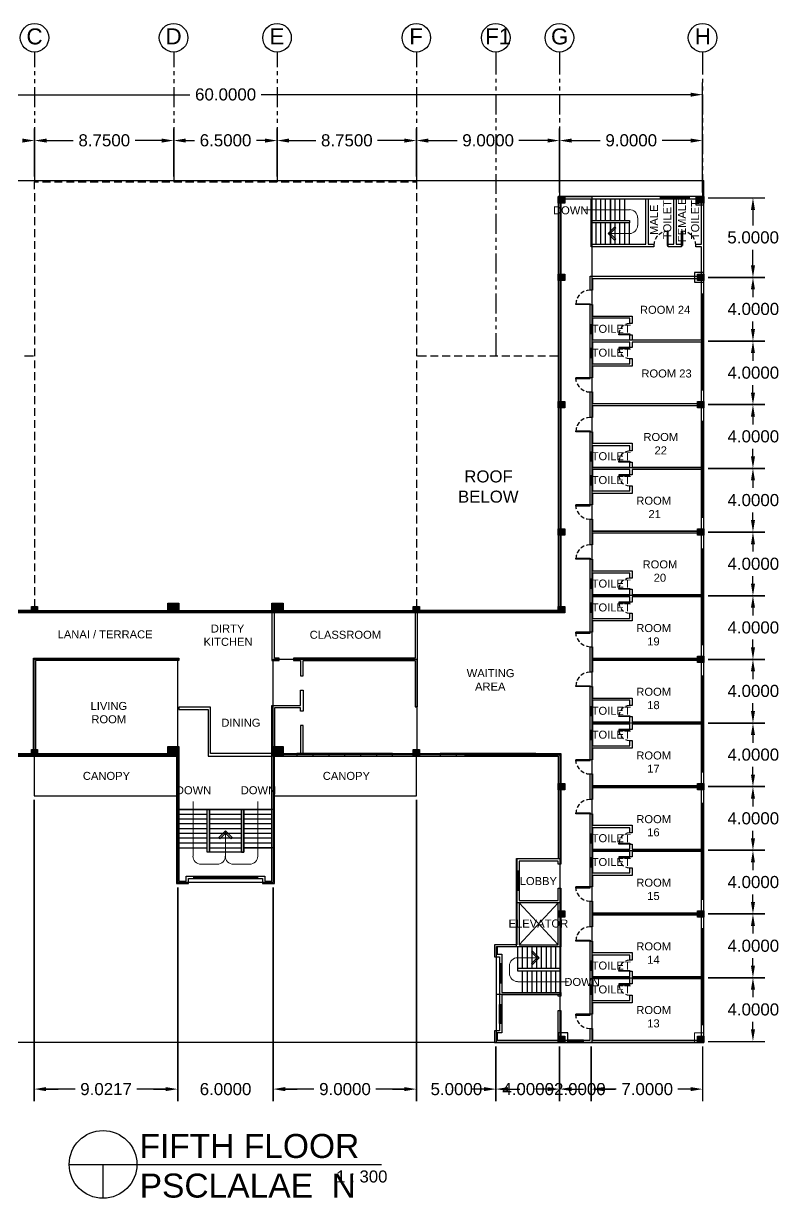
# Model space of a CAD drawing. Header units: metres. Extents: x -7.6 to 67.9, y -7.9 to 65.7.
# Drawn here: x 20.5 to 67.9, y -7.9 to 65.7 of the extents above; entities that cross this region are included whole.
import ezdxf

# ---------------------------------------------------------------- set-up
doc = ezdxf.new("R2010")
doc.units = ezdxf.units.M
for name, color, linetype in [('5 - 5B', 7, 'Continuous'), ('5 - 5C', 3, 'Continuous'), ('5 - 5F', 7, 'Continuous')]:
    doc.layers.add(name, color=color, linetype=linetype)
doc.styles.add('PDF ArialMT', font='arial.ttf')

msp = doc.modelspace()

# ---------------------------------------------------------------- linework, layer by layer
at = {"layer": '5 - 5B'}
for p, q in [((12.211, 55.884), (21.211, 55.884)), ((21.211, 55.884), (29.961, 55.884)), ((21.211, 55.884), (29.961, 55.884)), ((29.961, 55.884), (36.461, 55.884)), ((29.961, 55.884), (36.461, 55.884)), ((36.461, 55.884), (45.211, 55.884)), ((36.461, 55.884), (45.211, 55.884)), ((45.211, 55.884), (54.211, 55.884)), ((54.211, 55.884), (63.211, 55.884)), ((63.211, 54.884), (63.211, 55.884)), ((63.211, 49.884), (63.211, 54.884)), ((63.211, 45.884), (63.211, 49.884)), ((63.211, 41.884), (63.211, 45.884)), ((63.211, 37.884), (63.211, 41.884)), ((63.211, 33.884), (63.211, 37.884)), ((63.211, 29.884), (63.211, 33.884)), ((63.211, 25.884), (63.211, 29.884)), ((63.211, 21.884), (63.211, 25.884)), ((63.211, 17.884), (63.211, 21.884)), ((63.211, 13.884), (63.211, 17.884)), ((63.211, 9.884), (63.211, 13.884)), ((63.211, 5.884), (63.211, 9.884)), ((63.211, 1.884), (63.211, 5.884)), ((16.211, 1.884), (21.211, 1.884)), ((21.211, 1.884), (30.211, 1.884)), ((30.211, 1.884), (36.211, 1.884)), ((36.211, 1.884), (45.211, 1.884)), ((45.211, 1.884), (50.211, 1.884)), ((50.211, 1.884), (54.211, 1.884)), ((54.211, 1.884), (56.211, 1.884)), ((56.211, 1.884), (63.211, 1.884))]:
    msp.add_line(p, q, dxfattribs=at)
at = {"layer": '5 - 5C'}
for p, q in [((12.211, 55.884), (21.211, 55.884)), ((21.211, 55.884), (29.961, 55.884)), ((21.211, 55.884), (29.961, 55.884)), ((29.961, 55.884), (36.461, 55.884)), ((29.961, 55.884), (36.461, 55.884)), ((36.461, 55.884), (45.211, 55.884)), ((36.461, 55.884), (45.211, 55.884)), ((45.211, 55.884), (54.211, 55.884)), ((54.211, 55.884), (63.211, 55.884)), ((63.211, 54.884), (63.211, 55.884)), ((54.211, 28.884), (54.211, 54.884)), ((54.211, 54.884), (56.211, 54.884)), ((56.211, 49.884), (56.211, 54.884)), ((63.211, 54.884), (56.211, 54.884)), ((63.211, 49.884), (63.211, 54.884)), ((56.211, 45.884), (56.211, 49.884)), ((63.211, 49.884), (56.211, 49.884)), ((63.211, 45.884), (63.211, 49.884)), ((56.211, 41.884), (56.211, 45.884)), ((63.211, 45.884), (56.211, 45.884)), ((63.211, 41.884), (63.211, 45.884)), ((56.211, 37.884), (56.211, 41.884)), ((63.211, 41.884), (56.211, 41.884)), ((63.211, 37.884), (63.211, 41.884)), ((56.211, 33.884), (56.211, 37.884)), ((63.211, 37.884), (56.211, 37.884)), ((63.211, 33.884), (63.211, 37.884)), ((56.211, 29.884), (56.211, 33.884)), ((63.211, 33.884), (56.211, 33.884)), ((63.211, 29.884), (63.211, 33.884)), ((56.211, 25.884), (56.211, 29.884)), ((63.211, 29.884), (56.211, 29.884)), ((63.211, 25.884), (63.211, 29.884)), ((12.211, 28.884), (54.211, 28.884)), ((21.211, 19.884), (21.211, 25.884)), ((21.211, 25.884), (30.211, 25.884)), ((30.211, 25.884), (30.211, 19.884)), ((36.211, 25.884), (45.211, 25.884)), ((36.211, 19.884), (36.211, 25.884)), ((45.211, 25.884), (45.211, 19.884)), ((56.211, 21.884), (56.211, 25.884)), ((63.211, 25.884), (56.211, 25.884)), ((63.211, 21.884), (63.211, 25.884)), ((56.211, 17.884), (56.211, 21.884)), ((63.211, 21.884), (56.211, 21.884)), ((63.211, 17.884), (63.211, 21.884)), ((12.211, 19.884), (30.211, 19.884)), ((30.211, 19.884), (30.211, 11.884)), ((45.211, 19.884), (36.211, 19.884)), ((36.211, 19.884), (36.211, 11.884)), ((48.211, 19.884), (45.211, 19.884)), ((48.211, 19.884), (54.211, 19.884)), ((54.211, 13.384), (54.211, 19.884)), ((56.211, 13.884), (56.211, 17.884)), ((63.211, 17.884), (56.211, 17.884)), ((63.211, 13.884), (63.211, 17.884)), ((34.365, 16.468), (30.211, 16.468)), ((32.071, 13.781), (32.071, 16.468)), ((32.21, 16.468), (32.21, 13.781)), ((34.213, 13.781), (34.213, 16.468)), ((36.211, 16.468), (34.365, 16.468)), ((34.365, 16.468), (34.365, 13.781)), ((30.211, 14.073), (32.071, 14.073)), ((36.211, 14.073), (34.365, 14.073)), ((32.21, 13.781), (32.071, 13.781)), ((34.213, 13.781), (32.21, 13.781)), ((34.365, 13.781), (34.213, 13.781)), ((51.461, 7.884), (51.461, 13.384)), ((51.461, 13.384), (54.211, 13.384)), ((54.211, 10.634), (54.211, 13.384)), ((56.211, 9.884), (56.211, 13.884)), ((63.211, 13.884), (56.211, 13.884)), ((63.211, 9.884), (63.211, 13.884)), ((36.211, 11.884), (30.211, 11.884)), ((51.461, 10.634), (54.211, 10.634)), ((54.211, 7.884), (54.211, 10.634)), ((56.211, 5.884), (56.211, 9.884)), ((63.211, 9.884), (56.211, 9.884)), ((63.211, 5.884), (63.211, 9.884)), ((50.211, 4.884), (50.211, 7.884)), ((50.211, 7.884), (54.211, 7.884)), ((54.211, 4.884), (54.211, 7.884)), ((56.211, 1.884), (56.211, 5.884)), ((63.211, 5.884), (56.211, 5.884)), ((63.211, 1.884), (63.211, 5.884)), ((50.211, 1.884), (50.211, 4.884)), ((50.211, 4.884), (54.211, 4.884)), ((54.211, 1.884), (54.211, 4.884)), ((16.211, 1.884), (21.211, 1.884)), ((21.211, 1.884), (30.211, 1.884)), ((30.211, 1.884), (36.211, 1.884)), ((36.211, 1.884), (45.211, 1.884)), ((45.211, 1.884), (50.211, 1.884)), ((50.211, 1.884), (54.211, 1.884)), ((54.211, 1.884), (56.211, 1.884)), ((56.211, 1.884), (63.211, 1.884))]:
    msp.add_line(p, q, dxfattribs=at)
at = {"layer": '5 - 5F', "lineweight": 25}
for points in [[(21.247, 63.946), (21.247, 62.995)], [(29.967, 63.946), (29.967, 62.995)], [(36.456, 63.946), (36.456, 62.995)], [(45.189, 63.946), (45.189, 62.995)], [(50.17, 63.946), (50.17, 62.526)], [(54.162, 63.946), (54.162, 62.526)], [(63.135, 63.946), (63.135, 62.526)], [(21.247, 62.742), (21.247, 62.488)], [(29.967, 62.742), (29.967, 62.488)], [(36.456, 62.742), (36.456, 62.488)], [(45.189, 62.742), (45.189, 62.488)], [(21.247, 62.248), (21.247, 61.994)], [(29.967, 62.248), (29.967, 61.994)], [(36.456, 62.248), (36.456, 61.994)], [(45.189, 62.248), (45.189, 61.994)], [(50.17, 62.273), (50.17, 62.032)], [(54.162, 62.273), (54.162, 62.032)], [(63.135, 62.273), (63.135, 62.032)], [(63.135, 58.661), (63.135, 62.032)], [(4.035, 61.272), (30.981, 61.272)], [(21.247, 61.741), (21.247, 60.499)], [(29.967, 61.741), (29.967, 60.499)], [(62.388, 61.272), (35.455, 61.272)], [(36.456, 61.741), (36.456, 60.499)], [(45.189, 61.741), (45.189, 60.499)], [(50.17, 61.779), (50.17, 61.525)], [(50.17, 61.284), (50.17, 60.03)], [(54.162, 61.779), (54.162, 61.525)], [(54.162, 61.284), (54.162, 60.03)], [(63.135, 61.779), (63.135, 61.525)], [(63.135, 61.284), (63.135, 60.03)], [(21.247, 60.245), (21.247, 59.992)], [(21.247, 59.751), (21.247, 59.497)], [(29.967, 60.245), (29.967, 59.992)], [(29.967, 59.751), (29.967, 59.497)], [(36.456, 60.245), (36.456, 59.992)], [(36.456, 59.751), (36.456, 59.497)], [(45.189, 60.245), (45.189, 59.992)], [(45.189, 59.751), (45.189, 59.497)], [(50.17, 59.789), (50.17, 59.535)], [(54.162, 59.789), (54.162, 59.535)], [(63.135, 59.789), (63.135, 59.535)], [(21.247, 59.244), (21.247, 58.002)], [(29.967, 59.244), (29.967, 58.002)], [(36.456, 59.244), (36.456, 58.002)], [(45.189, 59.244), (45.189, 58.002)], [(50.17, 59.282), (50.17, 59.041)], [(54.162, 59.282), (54.162, 59.041)], [(63.135, 59.282), (63.135, 59.041)], [(63.135, 55.137), (63.135, 59.142)], [(21.995, 58.395), (23.668, 58.395)], [(29.219, 58.395), (27.546, 58.395)], [(30.727, 58.395), (31.272, 58.395)], [(35.696, 58.395), (35.151, 58.395)], [(37.204, 58.395), (38.877, 58.395)], [(44.428, 58.395), (42.755, 58.395)], [(45.936, 58.395), (47.736, 58.395)], [(50.17, 58.788), (50.17, 57.545)], [(53.414, 58.395), (51.614, 58.395)], [(54.162, 58.788), (54.162, 57.545)], [(54.922, 58.395), (56.71, 58.395)], [(62.388, 58.395), (60.588, 58.395)], [(63.135, 58.788), (63.135, 57.545)], [(21.247, 57.748), (21.247, 57.507)], [(29.967, 57.748), (29.967, 57.507)], [(36.456, 57.748), (36.456, 57.507)], [(45.189, 57.748), (45.189, 57.507)], [(21.247, 57.254), (21.247, 57)], [(21.247, 56.76), (21.247, 55.809)], [(29.967, 57.254), (29.967, 57)], [(29.967, 56.76), (29.967, 55.809)], [(36.456, 57.254), (36.456, 57)], [(36.456, 56.76), (36.456, 55.809)], [(45.189, 57.254), (45.189, 57)], [(45.189, 56.76), (45.189, 55.809)], [(50.17, 57.292), (50.17, 57.038)], [(50.17, 56.798), (50.17, 56.544)], [(54.162, 57.292), (54.162, 57.038)], [(54.162, 56.798), (54.162, 56.544)], [(63.135, 57.292), (63.135, 57.038)], [(63.135, 56.798), (63.135, 56.544)], [(50.17, 56.291), (50.17, 55.049)], [(54.162, 56.291), (54.162, 54.884)], [(63.135, 56.291), (63.135, 54.884)], [(21.247, 55.34), (21.247, 55.809), (21.488, 55.809)], [(21.741, 55.809), (22.236, 55.809)], [(22.489, 55.809), (22.983, 55.809)], [(23.237, 55.809), (23.731, 55.809)], [(23.985, 55.809), (24.479, 55.809)], [(24.732, 55.809), (25.227, 55.809)], [(25.48, 55.809), (25.974, 55.809)], [(26.228, 55.809), (26.722, 55.809)], [(26.976, 55.809), (27.47, 55.809)], [(27.723, 55.809), (28.23, 55.809)], [(28.471, 55.809), (28.978, 55.809)], [(29.219, 55.809), (29.726, 55.809)], [(29.967, 55.809), (30.474, 55.809)], [(30.715, 55.809), (31.222, 55.809)], [(31.462, 55.809), (31.969, 55.809)], [(32.21, 55.809), (32.717, 55.809)], [(32.958, 55.809), (33.465, 55.809)], [(33.706, 55.809), (34.213, 55.809)], [(34.454, 55.809), (34.96, 55.809)], [(35.214, 55.809), (35.708, 55.809)], [(35.962, 55.809), (36.456, 55.809)], [(36.71, 55.809), (37.204, 55.809)], [(37.457, 55.809), (37.952, 55.809)], [(38.205, 55.809), (38.699, 55.809)], [(38.953, 55.809), (39.447, 55.809)], [(39.701, 55.809), (40.195, 55.809)], [(40.448, 55.809), (40.943, 55.809)], [(41.196, 55.809), (41.691, 55.809)], [(41.944, 55.809), (42.438, 55.809)], [(42.692, 55.809), (43.186, 55.809)], [(43.44, 55.809), (43.934, 55.809)], [(44.187, 55.809), (44.682, 55.809)], [(44.935, 55.809), (45.189, 55.809), (45.189, 55.34)], [(21.247, 55.099), (21.247, 54.592)], [(45.189, 55.099), (45.189, 54.592)], [(50.17, 54.795), (50.17, 54.542)], [(56.152, 51.893), (56.152, 54.732)], [(56.456, 53.388), (56.456, 54.732)], [(56.76, 53.388), (56.76, 54.732)], [(57.052, 53.388), (57.052, 54.732)], [(57.66, 53.388), (57.66, 54.732)], [(57.952, 53.388), (57.952, 54.732)], [(58.256, 53.388), (58.256, 54.732)], [(62.299, 54.808), (60.499, 54.808), (61.095, 54.808)], [(61.095, 54.884), (61.095, 54.732)], [(61.691, 54.884), (61.691, 54.732)], [(63.478, 54.808), (67.039, 54.808)], [(21.247, 54.339), (21.247, 53.845)], [(45.189, 54.339), (45.189, 53.845)], [(50.17, 54.301), (50.17, 54.047)], [(50.17, 53.794), (50.17, 52.552)], [(66.291, 54.047), (66.291, 53.071)], [(21.247, 53.591), (21.247, 53.097)], [(45.189, 53.591), (45.189, 53.097)], [(56.152, 53.388), (58.547, 53.388), (58.547, 53.236)], [(58.547, 51.893), (58.547, 53.236), (56.152, 53.236)], [(56.456, 51.893), (56.456, 53.236)], [(56.76, 51.893), (56.76, 53.236)], [(57.052, 51.893), (57.052, 53.236)], [(57.66, 51.893), (57.66, 53.236)], [(57.952, 51.893), (57.952, 53.236)], [(58.256, 51.893), (58.256, 53.236)], [(21.247, 52.843), (21.247, 52.349)], [(45.189, 52.843), (45.189, 52.349)], [(50.17, 52.298), (50.17, 52.057)], [(60.296, 52.4), (60.271, 52.374), (60.157, 52.197)], [(60.588, 52.628), (60.41, 52.514), (60.385, 52.488)], [(60.715, 52.666), (60.765, 52.691), (60.968, 52.717), (60.917, 52.717), (60.917, 51.817), (60.968, 51.817), (60.968, 52.717)], [(62.083, 52.666), (62.02, 52.691), (61.817, 52.717)], [(62.4, 52.488), (62.375, 52.514), (62.21, 52.628), (62.197, 52.628)], [(62.628, 52.197), (62.527, 52.374), (62.489, 52.4)], [(21.247, 52.095), (21.247, 51.601)], [(45.189, 52.095), (45.189, 51.601)], [(50.17, 51.804), (50.17, 51.55)], [(60.119, 52.07), (60.094, 52.019), (60.068, 51.817)], [(62.717, 51.817), (62.692, 52.019), (62.666, 52.07)], [(21.247, 51.348), (21.247, 50.853)], [(45.189, 51.348), (45.189, 50.853)], [(50.17, 51.31), (50.17, 50.055)], [(66.291, 50.575), (66.291, 51.55)], [(21.247, 50.6), (21.247, 50.106)], [(45.189, 50.6), (45.189, 50.106)], [(21.247, 49.852), (21.247, 49.358)], [(45.189, 49.852), (45.189, 49.358)], [(50.17, 49.814), (50.17, 49.561)], [(21.247, 49.104), (21.247, 48.61)], [(45.189, 49.104), (45.189, 48.61)], [(50.17, 49.307), (50.17, 49.066)], [(50.17, 48.813), (50.17, 47.558)], [(55.404, 48.711), (55.379, 48.686), (55.277, 48.509), (55.265, 48.509)], [(55.708, 48.94), (55.696, 48.927), (55.518, 48.826), (55.493, 48.8)], [(56.088, 49.016), (55.886, 49.003), (55.822, 48.978)], [(63.135, 42.767), (63.135, 48.762)], [(66.291, 49.066), (66.291, 48.585)], [(21.247, 48.357), (21.247, 47.862)], [(45.189, 48.357), (45.189, 47.862)], [(55.227, 48.382), (55.201, 48.319), (55.189, 48.128)], [(21.247, 47.609), (21.247, 47.115)], [(45.189, 47.609), (45.189, 47.115)], [(50.17, 47.317), (50.17, 47.064)], [(63.211, 47.761), (63.072, 47.761)], [(21.247, 46.861), (21.247, 46.367)], [(45.189, 46.861), (45.189, 46.367)], [(50.17, 46.81), (50.17, 46.57)], [(56.088, 46.582), (56.228, 46.582)], [(56.152, 46.874), (56.152, 46.278)], [(57.952, 46.519), (57.901, 46.405), (57.876, 46.227)], [(58.18, 46.798), (58.078, 46.722), (58.002, 46.62)], [(58.573, 46.924), (58.395, 46.899), (58.294, 46.861)], [(63.211, 46.76), (63.072, 46.76)], [(66.291, 46.582), (66.291, 47.064)], [(21.247, 46.113), (21.247, 45.619)], [(45.189, 46.113), (45.189, 45.619)], [(50.17, 46.316), (50.17, 44.909)], [(63.211, 45.771), (63.072, 45.771)], [(21.247, 45.365), (21.247, 44.871)], [(45.189, 45.365), (45.189, 44.871)], [(56.088, 45.074), (56.228, 45.074)], [(56.152, 45.378), (56.152, 44.782)], [(57.876, 45.429), (57.901, 45.251), (57.952, 45.137)], [(58.002, 45.036), (58.078, 44.935), (58.18, 44.858)], [(66.291, 45.074), (66.291, 44.592)], [(20.613, 44.909), (21.171, 44.909)], [(21.247, 44.618), (21.247, 44.123)], [(45.189, 44.618), (45.189, 44.123)], [(45.265, 44.909), (45.81, 44.909)], [(46.063, 44.909), (46.557, 44.909)], [(46.811, 44.909), (47.305, 44.909)], [(47.559, 44.909), (48.053, 44.909)], [(48.306, 44.909), (48.801, 44.909)], [(49.054, 44.909), (49.549, 44.909)], [(49.802, 44.909), (50.296, 44.909)], [(50.55, 44.909), (51.044, 44.909)], [(51.298, 44.909), (51.792, 44.909)], [(52.045, 44.909), (52.54, 44.909)], [(52.793, 44.909), (53.287, 44.909)], [(53.541, 44.909), (54.086, 44.909)], [(58.294, 44.795), (58.395, 44.757), (58.573, 44.732)], [(63.211, 44.77), (63.072, 44.77)], [(21.247, 43.87), (21.247, 43.376)], [(45.189, 43.87), (45.189, 43.376)], [(55.227, 43.274), (55.201, 43.338), (55.189, 43.528), (55.189, 43.49), (56.088, 43.49), (56.088, 43.528), (55.189, 43.528)], [(63.211, 43.768), (63.072, 43.768)], [(21.247, 43.122), (21.247, 42.628)], [(45.189, 43.122), (45.189, 42.628)], [(55.265, 43.147), (55.277, 43.147), (55.379, 42.97), (55.404, 42.945)], [(55.493, 42.856), (55.518, 42.831), (55.696, 42.729), (55.708, 42.717)], [(66.291, 42.59), (66.291, 43.071)], [(21.247, 42.374), (21.247, 41.88)], [(45.189, 42.374), (45.189, 41.88)], [(55.822, 42.679), (55.886, 42.653), (56.088, 42.64)], [(21.247, 41.627), (21.247, 41.132)], [(45.189, 41.627), (45.189, 41.132)], [(21.247, 40.879), (21.247, 40.384)], [(45.189, 40.879), (45.189, 40.384)], [(55.404, 40.727), (55.379, 40.701), (55.277, 40.537), (55.265, 40.524)], [(55.708, 40.955), (55.696, 40.955), (55.518, 40.841), (55.493, 40.815)], [(56.088, 41.044), (55.886, 41.018), (55.822, 40.993)], [(63.135, 34.795), (63.135, 40.777)], [(66.291, 41.082), (66.291, 40.6)], [(21.247, 40.131), (21.247, 39.624)], [(45.189, 40.131), (45.189, 39.624)], [(55.227, 40.41), (55.201, 40.346), (55.189, 40.144)], [(63.211, 39.776), (63.072, 39.776)], [(21.247, 39.383), (21.247, 38.876)], [(45.189, 39.383), (45.189, 38.876)], [(66.291, 38.597), (66.291, 39.079)], [(21.247, 38.635), (21.247, 38.128)], [(45.189, 38.635), (45.189, 38.128)], [(56.088, 38.597), (56.228, 38.597)], [(56.152, 38.889), (56.152, 38.293)], [(57.952, 38.534), (57.901, 38.433), (57.876, 38.243)], [(58.18, 38.813), (58.078, 38.737), (58.002, 38.635)], [(58.573, 38.94), (58.395, 38.914), (58.294, 38.876)], [(63.211, 38.788), (63.072, 38.788)], [(21.247, 37.888), (21.247, 37.381)], [(45.189, 37.888), (45.189, 37.381)], [(63.211, 37.786), (63.072, 37.786)], [(21.247, 37.14), (21.247, 36.633)], [(45.189, 37.14), (45.189, 36.633)], [(56.088, 37.102), (56.228, 37.102)], [(56.152, 37.393), (56.152, 36.798)], [(57.876, 37.444), (57.901, 37.267), (57.952, 37.165)], [(58.002, 37.051), (58.078, 36.95), (58.18, 36.874)], [(66.291, 37.089), (66.291, 36.62)], [(21.247, 36.392), (21.247, 35.885)], [(45.189, 36.392), (45.189, 35.885)], [(58.294, 36.823), (58.395, 36.772), (58.573, 36.747)], [(63.211, 36.785), (63.072, 36.785)], [(21.247, 35.644), (21.247, 35.137)], [(45.189, 35.644), (45.189, 35.137)], [(55.227, 35.289), (55.201, 35.353), (55.189, 35.556), (55.189, 35.505), (56.088, 35.505), (56.088, 35.556), (55.189, 35.556)], [(63.211, 35.784), (63.072, 35.784)], [(21.247, 34.897), (21.247, 34.39)], [(45.189, 34.897), (45.189, 34.39)], [(55.265, 35.175), (55.277, 35.163), (55.379, 34.998), (55.404, 34.96)], [(55.493, 34.884), (55.518, 34.846), (55.696, 34.744), (55.708, 34.744)], [(55.822, 34.694), (55.886, 34.681), (56.088, 34.656)], [(66.291, 34.605), (66.291, 35.087)], [(21.247, 34.149), (21.247, 33.642)], [(45.189, 34.149), (45.189, 33.642)], [(21.247, 33.401), (21.247, 32.894)], [(45.189, 33.401), (45.189, 32.894)], [(21.247, 32.653), (21.247, 32.146)], [(45.189, 32.653), (45.189, 32.146)], [(55.227, 32.425), (55.201, 32.362), (55.189, 32.159)], [(55.404, 32.742), (55.379, 32.717), (55.277, 32.552), (55.265, 32.539)], [(55.708, 32.97), (55.696, 32.97), (55.518, 32.869), (55.493, 32.831)], [(56.088, 33.059), (55.886, 33.033), (55.822, 33.008)], [(63.135, 26.81), (63.135, 32.793)], [(66.291, 33.097), (66.291, 32.628)], [(21.247, 31.893), (21.247, 31.398)], [(45.189, 31.893), (45.189, 31.398)], [(63.211, 31.804), (63.072, 31.804)], [(21.247, 31.145), (21.247, 30.651)], [(45.189, 31.145), (45.189, 30.651)], [(58.573, 30.967), (58.395, 30.942), (58.294, 30.891)], [(66.291, 30.625), (66.291, 31.094)], [(21.247, 30.397), (21.247, 29.903)], [(45.189, 30.397), (45.189, 29.903)], [(56.088, 30.613), (56.228, 30.613)], [(56.152, 30.917), (56.152, 30.321)], [(57.952, 30.549), (57.901, 30.448), (57.876, 30.27)], [(58.18, 30.841), (58.078, 30.765), (58.002, 30.663)], [(63.211, 30.803), (63.072, 30.803)], [(21.247, 29.649), (21.247, 29.193)], [(45.189, 29.649), (45.189, 29.193)], [(57.876, 29.472), (57.901, 29.282), (57.952, 29.18)], [(63.211, 29.801), (63.072, 29.801)], [(36.203, 28.94), (36.203, 29.142)], [(56.088, 29.117), (56.228, 29.117)], [(56.152, 29.421), (56.152, 28.813)], [(58.002, 29.066), (58.078, 28.978), (58.18, 28.902)], [(58.294, 28.838), (58.395, 28.788), (58.573, 28.775)], [(63.211, 28.8), (63.072, 28.8)], [(66.291, 29.117), (66.291, 28.635)], [(55.227, 27.305), (55.201, 27.368), (55.189, 27.571), (55.189, 27.52), (56.088, 27.52), (56.088, 27.571), (55.189, 27.571)], [(63.211, 27.812), (63.072, 27.812)], [(55.265, 27.191), (55.277, 27.178), (55.379, 27.013), (55.404, 26.988)], [(55.493, 26.899), (55.518, 26.874), (55.696, 26.76), (55.708, 26.76)], [(55.822, 26.722), (55.886, 26.696), (56.088, 26.671)], [(66.291, 26.633), (66.291, 27.115)], [(56.088, 25.074), (55.886, 25.061), (55.822, 25.036)], [(66.291, 25.125), (66.291, 24.643)], [(55.227, 24.44), (55.201, 24.377), (55.189, 24.174)], [(55.404, 24.77), (55.379, 24.744), (55.277, 24.567), (55.265, 24.554)], [(55.708, 24.998), (55.696, 24.985), (55.518, 24.884), (55.493, 24.858)], [(63.135, 18.826), (63.135, 24.82)], [(63.211, 23.819), (63.072, 23.819)], [(56.152, 22.932), (56.152, 22.336)], [(58.18, 22.856), (58.078, 22.78), (58.002, 22.679)], [(58.573, 22.983), (58.395, 22.957), (58.294, 22.919)], [(66.291, 22.64), (66.291, 23.122)], [(56.088, 22.628), (56.228, 22.628)], [(57.952, 22.577), (57.901, 22.463), (57.876, 22.286)], [(63.211, 22.818), (63.072, 22.818)], [(56.152, 21.436), (56.152, 20.841)], [(57.876, 21.487), (57.901, 21.31), (57.952, 21.196)], [(63.211, 21.817), (63.072, 21.817)], [(56.088, 21.132), (56.228, 21.132)], [(58.002, 21.094), (58.078, 20.993), (58.18, 20.917)], [(58.294, 20.853), (58.395, 20.815), (58.573, 20.79)], [(63.211, 20.828), (63.072, 20.828)], [(66.291, 21.132), (66.291, 20.651)], [(22.742, 19.89), (28.725, 19.89)], [(23.731, 19.966), (23.731, 19.814)], [(24.732, 19.966), (24.732, 19.814)], [(25.734, 19.966), (25.734, 19.814)], [(26.722, 19.966), (26.722, 19.814)], [(27.723, 19.966), (27.723, 19.814)], [(43.693, 19.89), (37.698, 19.89)], [(38.699, 19.966), (38.699, 19.814)], [(39.701, 19.966), (39.701, 19.814)], [(40.689, 19.966), (40.689, 19.814)], [(41.691, 19.966), (41.691, 19.814)], [(42.692, 19.966), (42.692, 19.814)], [(52.666, 19.89), (46.684, 19.89)], [(47.673, 19.966), (47.673, 19.814)], [(48.674, 19.966), (48.674, 19.814)], [(49.675, 19.966), (49.675, 19.814)], [(50.677, 19.966), (50.677, 19.814)], [(51.665, 19.966), (51.665, 19.814)], [(55.227, 19.333), (55.201, 19.396), (55.189, 19.586), (55.189, 19.535), (56.088, 19.535), (56.088, 19.586), (55.189, 19.586)], [(55.265, 19.206), (55.277, 19.206), (55.379, 19.028), (55.404, 19.003)], [(63.211, 19.827), (63.072, 19.827)], [(55.493, 18.914), (55.518, 18.889), (55.696, 18.788), (55.708, 18.775)], [(55.822, 18.737), (55.886, 18.711), (56.088, 18.699)], [(66.291, 18.648), (66.291, 19.13)], [(55.708, 17.013), (55.696, 17.013), (55.518, 16.899), (55.493, 16.874)], [(56.088, 17.102), (55.886, 17.076), (55.822, 17.051)], [(66.291, 17.14), (66.291, 16.658)], [(30.296, 16.468), (32.071, 16.468)], [(32.21, 13.781), (32.071, 13.781), (32.071, 16.468), (32.21, 16.468)], [(34.213, 13.781), (34.365, 13.781), (34.365, 16.468), (36.127, 16.468)], [(34.213, 16.468), (34.365, 16.468)], [(55.227, 16.455), (55.201, 16.405), (55.189, 16.202)], [(55.404, 16.785), (55.379, 16.76), (55.277, 16.582), (55.265, 16.582)], [(63.135, 10.853), (63.135, 16.836)], [(30.296, 16.177), (32.071, 16.177)], [(30.296, 15.872), (32.071, 15.872)], [(30.296, 15.581), (32.071, 15.581)], [(32.21, 16.177), (34.213, 16.177)], [(32.21, 15.872), (34.213, 15.872)], [(32.21, 15.581), (34.213, 15.581)], [(34.365, 16.177), (36.127, 16.177)], [(34.365, 15.872), (36.127, 15.872)], [(34.365, 15.581), (36.127, 15.581)], [(63.211, 15.834), (63.072, 15.834)], [(30.296, 15.277), (32.071, 15.277)], [(30.296, 14.973), (32.071, 14.973)], [(32.21, 15.277), (34.213, 15.277)], [(32.21, 14.973), (34.213, 14.973)], [(34.365, 15.277), (36.127, 15.277)], [(34.365, 14.973), (36.127, 14.973)], [(56.152, 14.947), (56.152, 14.352)], [(58.18, 14.871), (58.078, 14.795), (58.002, 14.694)], [(58.573, 14.998), (58.395, 14.973), (58.294, 14.935)], [(63.211, 14.846), (63.072, 14.846)], [(66.291, 14.656), (66.291, 15.137)], [(30.296, 14.681), (32.071, 14.681)], [(30.296, 14.377), (32.071, 14.377)], [(30.296, 14.073), (32.071, 14.073)], [(32.21, 14.681), (34.213, 14.681)], [(32.21, 14.377), (34.213, 14.377)], [(32.21, 14.073), (34.213, 14.073)], [(34.365, 14.681), (36.127, 14.681)], [(34.365, 14.377), (36.127, 14.377)], [(34.365, 14.073), (36.127, 14.073)], [(56.088, 14.656), (56.228, 14.656)], [(57.952, 14.592), (57.901, 14.478), (57.876, 14.301)], [(56.152, 13.452), (56.152, 12.856)], [(57.876, 13.502), (57.901, 13.325), (57.952, 13.224)], [(63.211, 13.845), (63.072, 13.845)], [(51.64, 12.59), (51.64, 11.398), (51.488, 11.398), (51.488, 12.59), (51.64, 12.59), (51.488, 12.59)], [(51.564, 11.398), (51.564, 12.59)], [(56.088, 13.16), (56.228, 13.16)], [(58.002, 13.109), (58.078, 13.008), (58.18, 12.932)], [(58.294, 12.869), (58.395, 12.831), (58.573, 12.805)], [(63.211, 12.843), (63.072, 12.843)], [(66.291, 13.147), (66.291, 12.666)], [(31.222, 12.134), (31.222, 12.286), (35.214, 12.286), (35.214, 12.134), (31.222, 12.134), (31.222, 12.286)], [(31.222, 12.21), (35.214, 12.21)], [(32.21, 12.134), (32.21, 12.286)], [(33.211, 12.134), (33.211, 12.286)], [(34.213, 12.134), (34.213, 12.286)], [(35.214, 12.134), (35.214, 12.286)], [(51.64, 11.994), (51.488, 11.994)], [(63.211, 11.842), (63.072, 11.842)], [(51.64, 11.398), (51.488, 11.398)], [(55.227, 11.348), (55.201, 11.411), (55.189, 11.614), (55.189, 11.563), (56.088, 11.563), (56.088, 11.614), (55.189, 11.614)], [(55.265, 11.234), (55.277, 11.221), (55.379, 11.056), (55.404, 11.018)], [(66.291, 10.663), (66.291, 11.145)], [(54.086, 10.613), (51.64, 7.989)], [(51.64, 10.613), (54.086, 7.989)], [(55.493, 10.929), (55.518, 10.904), (55.696, 10.803), (55.708, 10.803)], [(55.822, 10.752), (55.886, 10.739), (56.088, 10.714)], [(55.708, 9.028), (55.696, 9.028), (55.518, 8.914), (55.493, 8.889)], [(56.088, 9.117), (55.886, 9.092), (55.822, 9.066)], [(63.135, 2.995), (63.135, 8.978)], [(66.291, 9.155), (66.291, 8.686)], [(55.227, 8.483), (55.201, 8.42), (55.189, 8.217)], [(55.404, 8.8), (55.379, 8.775), (55.277, 8.61), (55.265, 8.597)], [(54.238, 6.341), (51.538, 6.341), (51.538, 7.85)], [(51.843, 6.493), (51.843, 7.85)], [(52.147, 6.493), (52.147, 7.85)], [(52.438, 6.493), (52.438, 7.85)], [(52.742, 6.493), (52.742, 7.85)], [(53.034, 6.493), (53.034, 7.85)], [(53.338, 6.493), (53.338, 7.85)], [(53.642, 6.493), (53.642, 7.85)], [(53.934, 6.493), (53.934, 7.85)], [(54.238, 4.998), (54.238, 7.85)], [(63.211, 7.976), (63.072, 7.976)], [(50.474, 6.798), (50.474, 5.594)], [(56.088, 6.671), (56.228, 6.671)], [(56.152, 6.975), (56.152, 6.367)], [(58.18, 6.886), (58.078, 6.81), (58.002, 6.722)], [(58.573, 7.026), (58.395, 7), (58.294, 6.95)], [(63.211, 6.988), (63.072, 6.988)], [(66.291, 6.684), (66.291, 7.153)], [(50.398, 6.202), (50.55, 6.202)], [(54.238, 6.493), (51.538, 6.493)], [(51.843, 4.998), (51.843, 6.341)], [(52.147, 4.998), (52.147, 6.341)], [(52.438, 4.998), (52.438, 6.341)], [(52.742, 4.998), (52.742, 6.341)], [(53.034, 4.998), (53.034, 6.341)], [(53.338, 4.998), (53.338, 6.341)], [(53.642, 4.998), (53.642, 6.341)], [(53.934, 4.998), (53.934, 6.341)], [(57.952, 6.608), (57.901, 6.506), (57.876, 6.329)], [(63.211, 5.986), (63.072, 5.986)], [(56.088, 5.175), (56.228, 5.175)], [(56.152, 5.48), (56.152, 4.871)], [(57.876, 5.53), (57.901, 5.34), (57.952, 5.239)], [(66.291, 5.175), (66.291, 4.694)], [(58.002, 5.125), (58.078, 5.036), (58.18, 4.96)], [(58.294, 4.897), (58.395, 4.846), (58.573, 4.82)], [(63.211, 4.985), (63.072, 4.985)], [(50.474, 3.059), (50.474, 4.25)], [(63.211, 3.997), (63.072, 3.997)], [(50.398, 3.654), (50.55, 3.654)], [(55.227, 3.363), (55.201, 3.426), (55.189, 3.629), (55.189, 3.578), (56.088, 3.578), (56.088, 3.629), (55.189, 3.629)], [(55.265, 3.249), (55.277, 3.236), (55.379, 3.071), (55.404, 3.046)], [(55.493, 2.957), (55.518, 2.932), (55.696, 2.818), (55.708, 2.818)], [(66.291, 2.691), (66.291, 3.16)], [(55.822, 2.78), (55.886, 2.755), (56.088, 2.729)], [(54.656, 1.931), (55.658, 1.931)], [(63.135, 1.601), (63.135, -1.821)], [(63.478, 1.931), (67.039, 1.931)], [(23.782, -1.06), (21.969, -1.06), (22.73, -1.06)], [(28.712, -1.06), (29.46, -1.06), (27.66, -1.06)], [(38.75, -1.06), (36.963, -1.06), (37.711, -1.06)], [(43.68, -1.06), (44.428, -1.06), (42.641, -1.06)], [(49.422, -1.06), (48.661, -1.06)], [(50.93, -1.06), (51.678, -1.06)], [(53.414, -1.06), (52.654, -1.06)], [(54.922, -1.06), (55.67, -1.06)], [(57.711, -1.06), (56.912, -1.06), (57.66, -1.06)], [(62.388, -1.06), (61.589, -1.06)], [(23.414, -5.788), (43.009, -5.788)], [(25.544, -7.917), (25.544, -5.788)]]:
    msp.add_lwpolyline(points, dxfattribs=at)
for points in [[(21.247, 59.142), (21.247, 56.139)], [(29.967, 59.142), (29.967, 56.139)], [(36.456, 59.142), (36.456, 56.139)], [(45.189, 59.142), (45.189, 56.139)], [(54.162, 59.142), (54.162, 55.137)], [(54.086, 54.884), (54.492, 54.884), (54.492, 54.478), (54.086, 54.478)], [(57.356, 54.732), (57.356, 53.388)], [(62.299, 54.884), (62.299, 54.732), (60.499, 54.732), (60.499, 54.884)], [(63.211, 54.884), (62.717, 54.884), (62.717, 54.377), (63.211, 54.377)], [(62.819, 54.884), (63.211, 54.884), (63.211, 54.478), (62.819, 54.478)], [(57.356, 53.236), (57.356, 51.893)], [(61.817, 52.717), (61.868, 52.717), (61.868, 51.817), (61.817, 51.817)], [(63.211, 50.118), (62.616, 50.118), (62.616, 49.523), (63.211, 49.523)], [(54.086, 50.017), (54.492, 50.017), (54.492, 49.624), (54.086, 49.624)], [(62.819, 50.017), (63.211, 50.017), (63.211, 49.624), (62.819, 49.624)], [(67.039, 49.814), (63.478, 49.814)], [(63.211, 48.762), (63.072, 48.762), (63.072, 42.767), (63.211, 42.767)], [(55.189, 48.128), (55.189, 48.166), (56.088, 48.166), (56.088, 48.128)], [(56.088, 46.874), (56.228, 46.874), (56.228, 46.278), (56.088, 46.278)], [(58.573, 46.278), (58.573, 46.227), (57.876, 46.227), (57.876, 46.278)], [(67.039, 45.822), (63.478, 45.822)], [(56.088, 45.378), (56.228, 45.378), (56.228, 44.782), (56.088, 44.782)], [(58.573, 45.378), (58.573, 45.429), (57.876, 45.429), (57.876, 45.378)], [(54.086, 42.032), (54.492, 42.032), (54.492, 41.639), (54.086, 41.639)], [(62.819, 42.032), (63.211, 42.032), (63.211, 41.639), (62.819, 41.639)], [(67.039, 41.842), (63.478, 41.842)], [(63.211, 40.777), (63.072, 40.777), (63.072, 34.795), (63.211, 34.795)], [(55.189, 40.144), (55.189, 40.194), (56.088, 40.194), (56.088, 40.144)], [(56.088, 38.889), (56.228, 38.889), (56.228, 38.293), (56.088, 38.293)], [(58.573, 38.293), (58.573, 38.243), (57.876, 38.243), (57.876, 38.293)], [(67.039, 37.85), (63.478, 37.85)], [(56.088, 37.393), (56.228, 37.393), (56.228, 36.798), (56.088, 36.798)], [(58.573, 37.393), (58.573, 37.444), (57.876, 37.444), (57.876, 37.393)], [(54.086, 34.06), (54.492, 34.06), (54.492, 33.654), (54.086, 33.654)], [(62.819, 34.06), (63.211, 34.06), (63.211, 33.654), (62.819, 33.654)], [(67.039, 33.857), (63.478, 33.857)], [(63.211, 32.793), (63.072, 32.793), (63.072, 26.81), (63.211, 26.81)], [(55.189, 32.159), (55.189, 32.21), (56.088, 32.21), (56.088, 32.159)], [(56.088, 30.917), (56.228, 30.917), (56.228, 30.321), (56.088, 30.321)], [(58.573, 30.321), (58.573, 30.27), (57.876, 30.27), (57.876, 30.321)], [(58.573, 29.421), (58.573, 29.472), (57.876, 29.472), (57.876, 29.421)], [(67.039, 29.865), (63.478, 29.865)], [(21.044, 29.193), (21.437, 29.193), (21.437, 28.788), (21.044, 28.788)], [(30.296, 29.396), (30.296, 28.788), (29.599, 28.788), (29.599, 29.396)], [(36.824, 29.396), (36.824, 28.788), (36.127, 28.788), (36.127, 29.396)], [(44.986, 29.193), (45.379, 29.193), (45.379, 28.788), (44.986, 28.788)], [(54.086, 29.193), (54.492, 29.193), (54.492, 28.788), (54.086, 28.788)], [(56.088, 29.421), (56.228, 29.421), (56.228, 28.813), (56.088, 28.813)], [(62.819, 26.075), (63.211, 26.075), (63.211, 25.682), (62.819, 25.682)], [(67.039, 25.872), (63.478, 25.872)], [(63.211, 24.82), (63.072, 24.82), (63.072, 18.826), (63.211, 18.826)], [(55.189, 24.174), (55.189, 24.225), (56.088, 24.225), (56.088, 24.174)], [(56.088, 22.932), (56.228, 22.932), (56.228, 22.336), (56.088, 22.336)], [(58.573, 22.336), (58.573, 22.286), (57.876, 22.286), (57.876, 22.336)], [(56.088, 21.436), (56.228, 21.436), (56.228, 20.841), (56.088, 20.841)], [(58.573, 21.436), (58.573, 21.487), (57.876, 21.487), (57.876, 21.436)], [(67.039, 21.88), (63.478, 21.88)], [(21.044, 20.22), (21.437, 20.22), (21.437, 19.814), (21.044, 19.814)], [(28.725, 19.966), (28.725, 19.814), (22.742, 19.814), (22.742, 19.966)], [(30.296, 20.41), (30.296, 19.814), (29.599, 19.814), (29.599, 20.41)], [(36.824, 20.41), (36.824, 19.814), (36.127, 19.814), (36.127, 20.41)], [(37.698, 19.966), (37.698, 19.814), (43.693, 19.814), (43.693, 19.966)], [(44.986, 20.22), (45.379, 20.22), (45.379, 19.814), (44.986, 19.814)], [(46.684, 19.966), (46.684, 19.814), (52.666, 19.814), (52.666, 19.966)], [(54.086, 18.09), (54.492, 18.09), (54.492, 17.698), (54.086, 17.698)], [(62.819, 18.09), (63.211, 18.09), (63.211, 17.698), (62.819, 17.698)], [(67.039, 17.9), (63.478, 17.9)], [(21.222, -1.821), (21.222, 17.064)], [(45.189, -1.821), (45.189, 17.064)], [(32.21, 16.468), (34.213, 16.468), (34.213, 13.781), (32.21, 13.781)], [(55.189, 16.202), (55.189, 16.253), (56.088, 16.253), (56.088, 16.202)], [(63.211, 16.836), (63.072, 16.836), (63.072, 10.853), (63.211, 10.853)], [(56.088, 14.947), (56.228, 14.947), (56.228, 14.352), (56.088, 14.352)], [(58.573, 14.352), (58.573, 14.301), (57.876, 14.301), (57.876, 14.352)], [(56.088, 13.452), (56.228, 13.452), (56.228, 12.856), (56.088, 12.856)], [(58.573, 13.452), (58.573, 13.502), (57.876, 13.502), (57.876, 13.452)], [(67.039, 13.908), (63.478, 13.908)], [(30.22, -1.821), (30.22, 11.576)], [(36.203, -1.821), (36.203, 11.576)], [(54.086, 10.118), (54.492, 10.118), (54.492, 9.713), (54.086, 9.713)], [(62.819, 10.118), (63.211, 10.118), (63.211, 9.713), (62.819, 9.713)], [(67.039, 9.916), (63.478, 9.916)], [(63.211, 8.978), (63.072, 8.978), (63.072, 2.995), (63.211, 2.995)], [(55.189, 8.217), (55.189, 8.268), (56.088, 8.268), (56.088, 8.217)], [(50.398, 5.594), (50.55, 5.594), (50.55, 6.798), (50.398, 6.798)], [(56.088, 6.975), (56.228, 6.975), (56.228, 6.367), (56.088, 6.367)], [(58.573, 6.367), (58.573, 6.329), (57.876, 6.329), (57.876, 6.367)], [(67.039, 5.923), (63.478, 5.923)], [(56.088, 5.48), (56.228, 5.48), (56.228, 4.871), (56.088, 4.871)], [(58.573, 5.48), (58.573, 5.53), (57.876, 5.53), (57.876, 5.48)], [(50.398, 4.25), (50.55, 4.25), (50.55, 3.059), (50.398, 3.059)], [(54.682, 2.463), (54.086, 2.463), (54.086, 1.855), (54.682, 1.855)], [(54.086, 2.26), (54.492, 2.26), (54.492, 1.855), (54.086, 1.855)], [(62.819, 2.26), (63.211, 2.26), (63.211, 1.855), (62.819, 1.855)], [(50.17, -1.821), (50.17, 1.601)], [(54.162, -1.821), (54.162, 1.601)], [(55.658, 2.007), (54.656, 2.007), (54.656, 1.855), (55.658, 1.855)], [(56.152, -1.821), (56.152, 1.601)]]:
    msp.add_lwpolyline(points, close=True, dxfattribs=at)
at = {"layer": '5 - 5F', "lineweight": 30}
for points in [[(45.265, 19.966), (54.238, 19.966), (54.238, 13.033), (54.086, 13.033), (54.086, 13.236), (51.64, 13.236), (51.64, 10.765), (54.086, 10.765), (54.086, 11.538), (54.238, 11.538), (54.238, 7.85), (50.246, 7.85), (50.246, 7.393), (50.55, 7.393), (50.55, 4.998), (54.238, 4.998), (54.238, 4.757), (54.086, 4.757), (54.086, 4.846), (50.55, 4.846), (50.55, 2.463), (50.246, 2.463), (50.246, 2.007), (54.086, 2.007), (54.086, 3.857), (54.238, 3.857), (54.238, 2.007), (56.088, 2.007), (56.088, 2.729), (56.228, 2.729), (56.228, 2.007), (63.072, 2.007), (63.072, 5.847), (58.725, 5.847), (58.725, 5.53), (58.573, 5.53), (58.573, 5.847), (56.228, 5.847), (56.228, 4.504), (58.573, 4.504), (58.573, 4.82), (58.725, 4.82), (58.725, 4.352), (56.228, 4.352), (56.228, 3.629), (56.088, 3.629), (56.088, 8.217), (56.228, 8.217), (56.228, 7.495), (58.725, 7.495), (58.725, 7.026), (58.573, 7.026), (58.573, 7.343), (56.228, 7.343), (56.228, 5.999), (58.573, 5.999), (58.573, 6.329), (58.725, 6.329), (58.725, 5.999), (63.072, 5.999), (63.072, 9.839), (56.228, 9.839), (56.228, 9.117), (56.088, 9.117), (56.088, 10.714), (56.228, 10.714), (56.228, 9.992), (63.072, 9.992), (63.072, 13.832), (58.725, 13.832), (58.725, 13.502), (58.573, 13.502), (58.573, 13.832), (56.228, 13.832), (56.228, 12.488), (58.573, 12.488), (58.573, 12.805), (58.725, 12.805), (58.725, 12.336), (56.228, 12.336), (56.228, 11.614), (56.088, 11.614), (56.088, 16.202), (56.228, 16.202), (56.228, 15.48), (58.725, 15.48), (58.725, 14.998), (58.573, 14.998), (58.573, 15.327), (56.228, 15.327), (56.228, 13.984), (58.573, 13.984), (58.573, 14.301), (58.725, 14.301), (58.725, 13.984), (63.072, 13.984), (63.072, 17.824), (56.228, 17.824), (56.228, 17.102), (56.088, 17.102), (56.088, 18.699), (56.228, 18.699), (56.228, 17.964), (63.072, 17.964), (63.072, 21.817), (58.725, 21.817), (58.725, 21.487), (58.573, 21.487), (58.573, 21.817), (56.228, 21.817), (56.228, 20.461), (58.573, 20.461), (58.573, 20.79), (58.725, 20.79), (58.725, 20.308), (56.228, 20.308), (56.228, 19.586), (56.088, 19.586), (56.088, 24.174), (56.228, 24.174), (56.228, 23.452), (58.725, 23.452), (58.725, 22.983), (58.573, 22.983), (58.573, 23.312), (56.228, 23.312), (56.228, 21.956), (58.573, 21.956), (58.573, 22.286), (58.725, 22.286), (58.725, 21.956), (63.072, 21.956), (63.072, 25.796), (56.228, 25.796), (56.228, 25.074), (56.088, 25.074), (56.088, 26.671), (56.228, 26.671), (56.228, 25.948), (63.072, 25.948), (63.072, 29.789), (58.725, 29.789), (58.725, 29.472), (58.573, 29.472), (58.573, 29.789), (56.228, 29.789), (56.228, 28.445), (58.573, 28.445), (58.573, 28.775), (58.725, 28.775), (58.725, 28.293), (56.228, 28.293), (56.228, 27.571), (56.088, 27.571), (56.088, 32.159), (56.228, 32.159), (56.228, 31.436), (58.725, 31.436), (58.725, 30.967), (58.573, 30.967), (58.573, 31.284), (56.228, 31.284), (56.228, 29.941), (58.573, 29.941), (58.573, 30.27), (58.725, 30.27), (58.725, 29.941), (63.072, 29.941), (63.072, 33.781), (56.228, 33.781), (56.228, 33.059), (56.088, 33.059), (56.088, 34.656), (56.228, 34.656), (56.228, 33.933), (63.072, 33.933), (63.072, 37.774), (58.725, 37.774), (58.725, 37.444), (58.573, 37.444), (58.573, 37.774), (56.228, 37.774), (56.228, 36.43), (58.573, 36.43), (58.573, 36.747), (58.725, 36.747), (58.725, 36.278), (56.228, 36.278), (56.228, 35.556), (56.088, 35.556), (56.088, 40.144), (56.228, 40.144), (56.228, 39.421), (58.725, 39.421), (58.725, 38.94), (58.573, 38.94), (58.573, 39.269), (56.228, 39.269), (56.228, 37.926), (58.573, 37.926), (58.573, 38.243), (58.725, 38.243), (58.725, 37.926), (63.072, 37.926), (63.072, 41.766), (56.228, 41.766), (56.228, 41.044), (56.088, 41.044), (56.088, 42.64), (56.228, 42.64), (56.228, 41.918), (63.072, 41.918), (63.072, 45.758), (58.725, 45.758), (58.725, 45.429), (58.573, 45.429), (58.573, 45.758), (56.228, 45.758), (56.228, 44.402), (58.573, 44.402), (58.573, 44.732), (58.725, 44.732), (58.725, 44.263), (56.228, 44.263), (56.228, 43.528), (56.088, 43.528), (56.088, 48.128), (56.228, 48.128), (56.228, 47.393), (58.725, 47.393), (58.725, 46.924), (58.573, 46.924), (58.573, 47.254), (56.228, 47.254), (56.228, 45.898), (58.573, 45.898), (58.573, 46.227), (58.725, 46.227), (58.725, 45.898), (63.072, 45.898), (63.072, 49.738), (56.228, 49.738), (56.228, 49.016), (56.088, 49.016), (56.088, 49.89), (63.072, 49.89), (63.072, 51.741), (62.717, 51.741), (62.717, 51.893), (63.072, 51.893), (63.072, 54.732), (61.475, 54.732), (61.475, 51.893), (61.817, 51.893), (61.817, 51.741), (60.968, 51.741), (60.968, 51.893), (61.323, 51.893), (61.323, 54.732), (54.238, 54.732), (54.238, 28.788), (12.185, 28.788)], [(12.337, 19.814), (30.144, 19.814), (30.144, 11.829), (30.892, 11.829), (30.892, 12.134), (35.531, 12.134), (35.531, 11.829), (36.279, 11.829), (36.279, 19.814), (54.086, 19.814), (54.086, 13.376), (51.488, 13.376), (51.488, 7.989), (50.094, 7.989), (50.094, 7.241), (50.398, 7.241), (50.398, 2.602), (50.094, 2.602), (50.094, 1.855), (63.211, 1.855), (63.211, 54.884), (54.086, 54.884), (54.086, 28.94), (45.265, 28.94)], [(59.726, 54.732), (59.726, 51.893), (60.068, 51.893), (60.068, 51.741), (56.152, 51.741), (56.152, 51.893), (59.574, 51.893), (59.574, 54.732)], [(63.072, 38.914), (63.072, 41.766)], [(63.072, 34.935), (63.072, 38.775)], [(21.171, 28.94), (12.337, 28.94)], [(21.31, 28.94), (45.113, 28.94)], [(36.127, 28.788), (36.127, 25.796), (36.583, 25.796), (36.583, 25.948), (36.279, 25.948), (36.279, 28.788)], [(36.203, 28.788), (36.203, 28.94)], [(45.113, 28.788), (45.113, 25.948), (37.483, 25.948), (37.483, 25.796), (37.926, 25.796), (37.926, 24.846), (38.078, 24.846), (38.078, 25.796), (45.113, 25.796), (45.113, 22.907)], [(45.189, 22.907), (45.113, 22.907), (45.265, 22.907), (45.265, 28.788)], [(12.185, 19.966), (21.171, 19.966), (21.171, 25.948), (30.296, 25.948), (30.296, 25.796), (21.31, 25.796), (21.31, 19.966), (30.296, 19.966), (30.296, 11.981), (30.74, 11.981), (30.74, 12.286), (35.683, 12.286), (35.683, 11.981), (36.127, 11.981), (36.127, 22.983), (37.926, 22.983), (37.926, 23.946), (38.078, 23.946), (38.078, 22.628), (37.926, 22.628), (37.926, 22.831), (36.279, 22.831), (36.279, 19.966), (45.113, 19.966)], [(36.127, 19.966), (32.286, 19.966), (32.286, 22.881), (30.296, 22.881), (30.296, 22.729), (32.134, 22.729), (32.134, 19.814), (36.127, 19.814)], [(38.078, 19.966), (38.078, 21.741), (37.926, 21.741), (37.926, 19.966)], [(21.222, 19.966), (21.222, 17.317), (30.144, 17.317)], [(36.279, 17.317), (45.189, 17.317), (45.189, 19.966)]]:
    msp.add_lwpolyline(points, dxfattribs=at)
at = {"layer": '5 - 5F', "lineweight": 20}
for points in [[(58.547, 54.06), (55.658, 54.06)], [(59.067, 53.071), (59.067, 53.553)], [(57.204, 52.564), (58.547, 52.564)], [(31.184, 16.975), (31.184, 13.54)], [(35.239, 16.975), (35.239, 13.54)], [(31.691, 13.033), (32.704, 13.033)], [(34.732, 13.033), (33.718, 13.033)], [(51.031, 6.189), (51.031, 6.658)], [(51.538, 7.165), (52.895, 7.165)], [(54.732, 5.67), (51.538, 5.67)]]:
    msp.add_lwpolyline(points, dxfattribs=at)
for points in [[(57.635, 52.134), (57.698, 52.21), (57.343, 52.564), (57.698, 52.919), (57.635, 52.983), (57.204, 52.564)], [(33.63, 14.706), (33.566, 14.63), (33.211, 14.985), (32.857, 14.63), (32.793, 14.706), (33.211, 15.125)], [(33.211, 15.125), (33.211, 13.54)], [(52.464, 7.596), (52.4, 7.52), (52.755, 7.165), (52.4, 6.823), (52.464, 6.747), (52.895, 7.165)], [(63.211, 2.463), (62.616, 2.463), (62.616, 1.855), (63.211, 1.855)]]:
    msp.add_lwpolyline(points, close=True, dxfattribs=at)
at = {"layer": '5 - 5F', "lineweight": 30}
msp.add_lwpolyline([(51.64, 7.989), (54.086, 7.989), (54.086, 10.613), (51.64, 10.613)], close=True, dxfattribs=at)
at = {"layer": '5 - 5F', "lineweight": 25}
for centre, radius in [((21.241, 64.839), 0.894), ((29.96, 64.839), 0.894), ((36.45, 64.839), 0.894), ((45.182, 64.839), 0.894), ((50.163, 64.839), 0.894), ((54.156, 64.839), 0.894), ((63.129, 64.839), 0.894), ((25.537, -5.782), 2.123)]:
    msp.add_circle(centre, radius, dxfattribs=at)
at = {"layer": '5 - 5F', "lineweight": 20}
for centre, start, end in [((58.541, 53.559), 0, 90.00004), ((58.541, 53.078), 269.99996, 359.99996), ((31.684, 13.547), 179.99996, 270.00004), ((32.698, 13.547), 269.99996, 359.99996), ((33.712, 13.547), 179.99996, 270.00004), ((34.726, 13.547), 269.99996, 359.99996), ((51.532, 6.665), 90.00007, 179.99993), ((51.532, 6.196), 180.00007, 269.99993)]:
    msp.add_arc(centre, 0.513, start, end, dxfattribs=at)
at = {"layer": '5 - 5F', "transparency": 33554559}
for points in [[(62.388, 61.398), (62.388, 61.145), (63.135, 61.272)], [(20.486, 58.521), (20.486, 58.268), (21.247, 58.395)], [(21.995, 58.521), (21.995, 58.268), (21.247, 58.395)], [(29.219, 58.521), (29.219, 58.268), (29.967, 58.395)], [(30.727, 58.521), (30.727, 58.268), (29.967, 58.395)], [(35.696, 58.521), (35.696, 58.268), (36.456, 58.395)], [(37.204, 58.521), (37.204, 58.268), (36.456, 58.395)], [(44.428, 58.521), (44.428, 58.268), (45.189, 58.395)], [(45.936, 58.521), (45.936, 58.268), (45.189, 58.395)], [(53.414, 58.521), (53.414, 58.268), (54.162, 58.395)], [(54.922, 58.521), (54.922, 58.268), (54.162, 58.395)], [(62.388, 58.521), (62.388, 58.268), (63.135, 58.395)], [(54.492, 54.884), (54.086, 54.884), (54.492, 54.478)], [(54.086, 54.884), (54.492, 54.478), (54.086, 54.478)], [(63.211, 54.884), (62.819, 54.884), (63.211, 54.478)], [(62.819, 54.884), (63.211, 54.478), (62.819, 54.478)], [(66.165, 54.047), (66.418, 54.047), (66.291, 54.808)], [(66.165, 50.575), (66.418, 50.575), (66.291, 49.814)], [(54.492, 50.017), (54.086, 50.017), (54.492, 49.624)], [(54.086, 50.017), (54.492, 49.624), (54.086, 49.624)], [(63.211, 50.017), (62.819, 50.017), (63.211, 49.624)], [(62.819, 50.017), (63.211, 49.624), (62.819, 49.624)], [(66.165, 49.066), (66.418, 49.066), (66.291, 49.814)], [(66.165, 46.582), (66.418, 46.582), (66.291, 45.822)], [(66.165, 45.074), (66.418, 45.074), (66.291, 45.822)], [(54.492, 42.032), (54.086, 42.032), (54.492, 41.639)], [(54.086, 42.032), (54.492, 41.639), (54.086, 41.639)], [(63.211, 42.032), (62.819, 42.032), (63.211, 41.639)], [(62.819, 42.032), (63.211, 41.639), (62.819, 41.639)], [(66.165, 42.59), (66.418, 42.59), (66.291, 41.842)], [(66.165, 41.082), (66.418, 41.082), (66.291, 41.842)], [(66.165, 38.597), (66.418, 38.597), (66.291, 37.85)], [(66.165, 37.089), (66.418, 37.089), (66.291, 37.85)], [(54.492, 34.06), (54.086, 34.06), (54.492, 33.654)], [(54.086, 34.06), (54.492, 33.654), (54.086, 33.654)], [(63.211, 34.06), (62.819, 34.06), (63.211, 33.654)], [(62.819, 34.06), (63.211, 33.654), (62.819, 33.654)], [(66.165, 34.605), (66.418, 34.605), (66.291, 33.857)], [(66.165, 33.097), (66.418, 33.097), (66.291, 33.857)], [(66.165, 30.625), (66.418, 30.625), (66.291, 29.865)], [(66.165, 29.117), (66.418, 29.117), (66.291, 29.865)], [(21.437, 29.193), (21.044, 29.193), (21.437, 28.788)], [(21.044, 29.193), (21.437, 28.788), (21.044, 28.788)], [(30.296, 29.396), (29.599, 29.396), (30.296, 28.788)], [(29.599, 29.396), (30.296, 28.788), (29.599, 28.788)], [(36.824, 29.396), (36.127, 29.396), (36.824, 28.788)], [(36.127, 29.396), (36.824, 28.788), (36.127, 28.788)], [(45.379, 29.193), (44.986, 29.193), (45.379, 28.788)], [(44.986, 29.193), (45.379, 28.788), (44.986, 28.788)], [(54.492, 29.193), (54.086, 29.193), (54.492, 28.788)], [(54.086, 29.193), (54.492, 28.788), (54.086, 28.788)], [(66.165, 26.633), (66.418, 26.633), (66.291, 25.872)], [(63.211, 26.075), (62.819, 26.075), (63.211, 25.682)], [(62.819, 26.075), (63.211, 25.682), (62.819, 25.682)], [(66.165, 25.125), (66.418, 25.125), (66.291, 25.872)], [(66.165, 22.64), (66.418, 22.64), (66.291, 21.88)], [(66.165, 21.132), (66.418, 21.132), (66.291, 21.88)], [(21.437, 20.22), (21.044, 20.22), (21.437, 19.814)], [(21.044, 20.22), (21.437, 19.814), (21.044, 19.814)], [(30.296, 20.41), (29.599, 20.41), (30.296, 19.814)], [(29.599, 20.41), (30.296, 19.814), (29.599, 19.814)], [(36.824, 20.41), (36.127, 20.41), (36.824, 19.814)], [(36.127, 20.41), (36.824, 19.814), (36.127, 19.814)], [(45.379, 20.22), (44.986, 20.22), (45.379, 19.814)], [(44.986, 20.22), (45.379, 19.814), (44.986, 19.814)], [(66.165, 18.648), (66.418, 18.648), (66.291, 17.9)], [(54.492, 18.09), (54.086, 18.09), (54.492, 17.698)], [(54.086, 18.09), (54.492, 17.698), (54.086, 17.698)], [(63.211, 18.09), (62.819, 18.09), (63.211, 17.698)], [(62.819, 18.09), (63.211, 17.698), (62.819, 17.698)], [(66.165, 17.14), (66.418, 17.14), (66.291, 17.9)], [(66.165, 14.656), (66.418, 14.656), (66.291, 13.908)], [(66.165, 13.147), (66.418, 13.147), (66.291, 13.908)], [(66.165, 10.663), (66.418, 10.663), (66.291, 9.916)], [(54.492, 10.118), (54.086, 10.118), (54.492, 9.713)], [(54.086, 10.118), (54.492, 9.713), (54.086, 9.713)], [(63.211, 10.118), (62.819, 10.118), (63.211, 9.713)], [(62.819, 10.118), (63.211, 9.713), (62.819, 9.713)], [(66.165, 9.155), (66.418, 9.155), (66.291, 9.916)], [(66.165, 6.684), (66.418, 6.684), (66.291, 5.923)], [(66.165, 5.175), (66.418, 5.175), (66.291, 5.923)], [(54.492, 2.26), (54.086, 2.26), (54.492, 1.855)], [(54.086, 2.26), (54.492, 1.855), (54.086, 1.855)], [(63.211, 2.26), (62.819, 2.26), (63.211, 1.855)], [(62.819, 2.26), (63.211, 1.855), (62.819, 1.855)], [(66.165, 2.691), (66.418, 2.691), (66.291, 1.931)], [(21.969, -0.934), (21.969, -1.187), (21.222, -1.06)], [(21.969, -0.934), (21.969, -1.187), (21.222, -1.06)], [(29.46, -0.934), (29.46, -1.187), (30.22, -1.06)], [(29.46, -0.934), (29.46, -1.187), (30.22, -1.06)], [(36.963, -0.934), (36.963, -1.187), (36.203, -1.06)], [(36.963, -0.934), (36.963, -1.187), (36.203, -1.06)], [(44.428, -0.934), (44.428, -1.187), (45.189, -1.06)], [(44.428, -0.934), (44.428, -1.187), (45.189, -1.06)], [(49.422, -0.934), (49.422, -1.187), (50.17, -1.06)], [(50.93, -0.934), (50.93, -1.187), (50.17, -1.06)], [(53.414, -0.934), (53.414, -1.187), (54.162, -1.06)], [(54.922, -0.934), (54.922, -1.187), (54.162, -1.06)], [(56.912, -0.934), (56.912, -1.187), (56.152, -1.06)], [(56.912, -0.934), (56.912, -1.187), (56.152, -1.06)], [(62.388, -0.934), (62.388, -1.187), (63.135, -1.06)]]:
    msp.add_solid(points, dxfattribs=at)

# ---------------------------------------------------------------- texts
at = {"layer": '5 - 5F', "attachment_point": 4, "style": 'PDF ArialMT'}
for s, insert, char_height in [('C', (20.737, 64.916), 1.003), ('D', (29.457, 64.929), 1.003), ('E', (35.972, 64.929), 1.003), ('F', (44.743, 64.929), 1.003), ('F1', (49.496, 64.929), 1.0035), ('G', (53.628, 64.916), 1.003), ('H', (62.64, 64.929), 1.003), ('60.0000', (31.308, 61.284), 0.7586), ('8.7500', (23.995, 58.407), 0.7586), ('6.5000', (31.599, 58.407), 0.7586), ('8.7500', (39.204, 58.407), 0.7586), ('9.0000', (48.064, 58.407), 0.7586), ('9.0000', (57.038, 58.407), 0.7586), ('DOWN', (53.755, 54.02), 0.5017), ('5.0000', (64.681, 52.323), 0.7586), ('ROOM 24', (59.205, 47.784), 0.5017), ('4.0000', (64.693, 47.836), 0.7586), ('TOILET', (56.176, 46.593), 0.5017), ('TOILET', (56.176, 45.097), 0.5017), ('4.0000', (64.693, 43.843), 0.7586), ('ROOM 23', (59.294, 43.792), 0.5017), ('ROOM', (59.421, 39.812), 0.5017), ('4.0000', (64.693, 39.851), 0.7586), ('22', (60.118, 38.975), 0.5017), ('TOILET', (56.176, 38.608), 0.5017), ('ROOF', (48.191, 37.338), 0.7526), ('TOILET', (56.176, 37.112), 0.5017), ('BELOW', (47.798, 36.071), 0.7526), ('4.0000', (64.693, 35.858), 0.7586), ('ROOM', (58.977, 35.819), 0.5017), ('21', (59.737, 34.983), 0.5017), ('ROOM', (59.37, 31.827), 0.5017), ('4.0000', (64.693, 31.866), 0.7586), ('20', (60.067, 30.99), 0.5017), ('TOILET', (56.176, 30.623), 0.5017), ('TOILET', (56.176, 29.127), 0.5017), ('DIRTY', (32.297, 27.809), 0.5017), ('ROOM', (58.977, 27.834), 0.5017), ('4.0000', (64.693, 27.873), 0.7586), ('LANAI / TERRACE', (22.689, 27.441), 0.50174), ('CLASSROOM', (38.495, 27.416), 0.5017), ('19', (59.661, 26.998), 0.5017), ('KITCHEN', (31.84, 26.972), 0.5017), ('WAITING', (48.343, 25.008), 0.5017), ('AREA', (48.863, 24.171), 0.5017), ('ROOM', (58.977, 23.842), 0.5017), ('4.0000', (64.693, 23.893), 0.7586), ('LIVING', (24.755, 22.954), 0.5017), ('TOILET', (56.176, 22.65), 0.5017), ('18', (59.661, 23.005), 0.5017), ('ROOM', (24.806, 22.118), 0.5017), ('DINING', (32.956, 21.902), 0.5017), ('TOILET', (56.176, 21.155), 0.5017), ('ROOM', (58.977, 19.849), 0.5017), ('4.0000', (64.693, 19.901), 0.7586), ('17', (59.661, 19.025), 0.5017), ('CANOPY', (24.273, 18.569), 0.5017), ('CANOPY', (39.318, 18.569), 0.5017), ('DOWN', (30.104, 17.669), 0.5017), ('DOWN', (34.172, 17.669), 0.5017), ('4.0000', (64.693, 15.908), 0.7586), ('ROOM', (58.977, 15.857), 0.5017), ('TOILET', (56.176, 14.665), 0.5017), ('16', (59.661, 15.033), 0.5017), ('TOILET', (56.176, 13.169), 0.5017), ('LOBBY', (51.664, 11.978), 0.5017), ('ROOM', (58.977, 11.877), 0.5017), ('4.0000', (64.693, 11.915), 0.7586), ('15', (59.661, 11.04), 0.5017), ('ELEVATOR', (50.967, 9.316), 0.5017), ('ROOM', (58.977, 7.884), 0.5017), ('4.0000', (64.693, 7.923), 0.7586), ('TOILET', (56.176, 6.68), 0.5017), ('14', (59.661, 7.048), 0.5017), ('DOWN', (54.465, 5.653), 0.5017), ('TOILET', (56.176, 5.184), 0.5017), ('ROOM', (58.977, 3.892), 0.5017), ('4.0000', (64.693, 3.93), 0.7586), ('13', (59.661, 3.055), 0.5017), ('9.0217', (24.109, -1.063), 0.7586), ('6.0000', (31.599, -1.063), 0.7586), ('9.0000', (39.09, -1.063), 0.7586), ('5.0000', (46.074, -1.063), 0.7586), ('4.00002.0000', (50.574, -1.063), 0.75862), ('7.0000', (58.039, -1.063), 0.7586), ('FIFTH FLOOR', (27.822, -4.635), 1.50522), ('PSCLALAE  N                           ', (27.835, -7.119), 1.50522), ('1 : 300', (40.158, -6.542), 0.7526)]:
    msp.add_mtext(s, dxfattribs=dict(at, insert=insert, char_height=char_height))
at = {"layer": '5 - 5F', "char_height": 0.5017, "attachment_point": 4, "rotation": 90, "style": 'PDF ArialMT'}
for s, insert in [('TOILET', (60.921, 52.212)), ('FEMALE', (61.833, 52.022)), ('TOILET', (62.67, 52.212)), ('MALE', (60.084, 52.478))]:
    msp.add_mtext(s, dxfattribs=dict(at, insert=insert))

doc.saveas('drawing.dxf')
